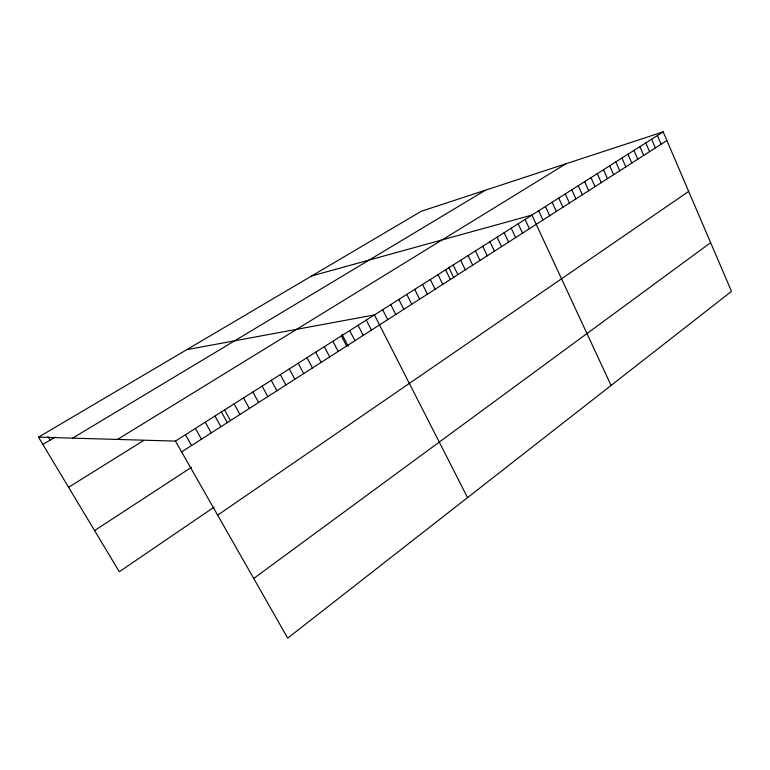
<?xml version="1.0" encoding="UTF-8"?>
<svg xmlns="http://www.w3.org/2000/svg" width="770" height="770" viewBox="0 0 770 770"><rect width="100%" height="100%" fill="white"/><g stroke="black" fill="none" stroke-linecap="round" stroke-linejoin="round"><path stroke-width="1.16" d="M253.715 578.453L710.643 242.666M217.65 515.168L688.678 191.403M214.079 507.132L119.311 571.744L38.5 437.168L421.334 211.24L663.172 131.872L731.5 291.349L287.72 638.128L175.445 441.094L38.5 437.168M94.585 530.559L191.412 467.342M181.605 451.913L666.878 140.535M175.445 441.094L663.172 131.872M68.597 487.294L143.538 440.575M117.541 439.429L565.979 163.769M72.563 438.14L485.485 190.19M42.879 444.454L55.199 437.119M311.686 275.949L531.926 215.08L611.082 385.452M186.773 349.667L374.432 314.93L467.554 497.603M47.913 436.532L50.079 440.161M185.474 434.732L191.586 445.512M195.397 428.438L201.451 439.169M205.224 422.21L211.221 432.904M214.955 416.041L220.894 426.695M221.365 411.911L227.343 422.672M224.58 409.938L230.471 420.555M234.109 403.894L239.942 414.481M243.541 397.917L249.326 408.456M252.878 391.997L258.614 402.498M262.118 386.136L267.806 396.598M271.271 380.332L276.911 390.756M280.338 374.586L285.92 384.971M289.308 368.897L294.852 379.244M298.202 363.267L303.688 373.575M306.999 357.684L312.437 367.954M315.71 352.159L321.109 362.4M324.343 346.683L329.695 356.885M332.89 341.264L338.194 351.428M341.947 334.228L348.233 346.336M341.36 335.903L346.615 346.028M349.744 330.58L354.96 340.677M358.05 325.315L363.228 335.373M366.279 320.099L371.409 330.118M382.642 309.723L387.685 319.675M390.775 304.574L395.78 314.487M398.831 299.463L403.798 309.338M406.81 294.4L411.738 304.246M414.712 289.385L419.602 299.203M422.547 284.419L427.398 294.198M430.315 279.5L435.117 289.241M438.005 274.62L442.769 284.332M448.621 267.142L453.828 277.797M445.618 269.798L450.354 279.462M453.174 265.005L457.871 274.649M460.653 260.26L465.311 269.866M468.073 255.563L472.693 265.13M475.417 250.905L480.008 260.443M482.703 246.285L487.256 255.794M489.922 241.703L494.436 251.184M497.074 237.17L501.559 246.612M504.167 232.675L508.614 242.088M511.203 228.218L515.611 237.593M518.162 223.801L522.541 233.146M525.073 219.421L529.423 228.738M538.711 210.778L542.994 220.028M552.109 202.279L556.335 211.461M545.439 206.504L549.693 215.725M558.731 198.083L562.918 207.236M565.286 193.924L569.444 203.049M571.792 189.805L575.922 198.901M578.241 185.714L582.341 194.781M584.642 181.653L588.703 190.691M590.985 177.639L595.018 186.638M597.27 173.645L601.283 182.625M609.696 165.771L613.651 174.684M603.507 169.689L607.491 178.64M615.836 161.883L619.754 170.767M621.919 158.023L625.818 166.878M627.954 154.192L631.824 163.028M633.941 150.4L637.781 159.198M645.78 142.893L649.562 151.642M639.88 146.627L643.701 155.405M651.622 139.187L655.385 147.907M657.416 135.51L661.151 144.202"/></g></svg>
